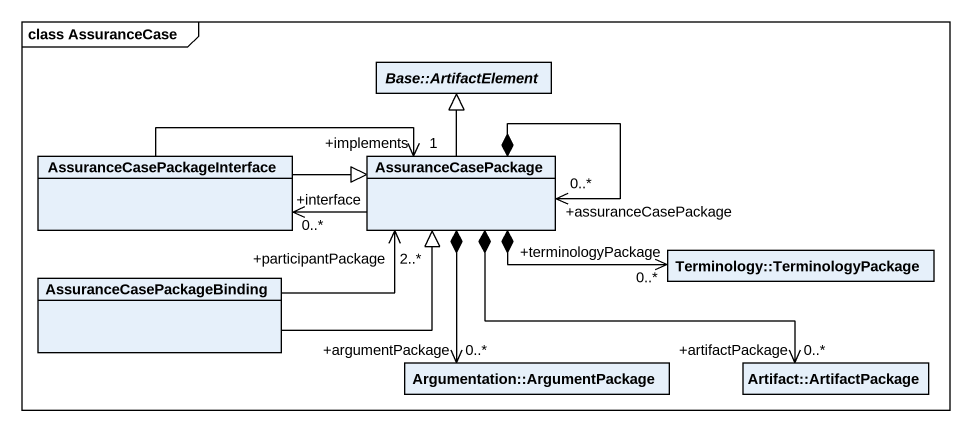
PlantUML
@startuml
mainframe class AssuranceCase
hide circle
hide empty members
abstract class "Base::ArtifactElement" as Base_ArtifactElement
class "AssuranceCasePackageInterface" as AssuranceCasePackageInterfac
class AssuranceCasePackage
class "Terminology::TerminologyPackage" as Terminology
class AssuranceCasePackageBinding
class "Argumentation::ArgumentPackage" as Argumentation
class "Artifact::ArtifactPackage" as Artifact_ArtifactPackage
AssuranceCasePackageInterfac -right-|> AssuranceCasePackage
AssuranceCasePackageInterfac -right-> "+implements\n1" AssuranceCasePackage
AssuranceCasePackage -up-|> Base_ArtifactElement
AssuranceCasePackage -left-> "+interface\n0..*" AssuranceCasePackageInterfac
AssuranceCasePackage *--> "+assuranceCasePackage\n0..*" AssuranceCasePackage
AssuranceCasePackage *-right-> "+terminologyPackage\n0..*" Terminology
AssuranceCasePackage *--> "+argumentPackage\n0..*" Argumentation
AssuranceCasePackage *-right-> "+artifactPackage\n0..*" Artifact_ArtifactPackage
AssuranceCasePackageBinding -right-|> AssuranceCasePackage
AssuranceCasePackageBinding -right-> "+participantPackage\n2..*" AssuranceCasePackage
@enduml
